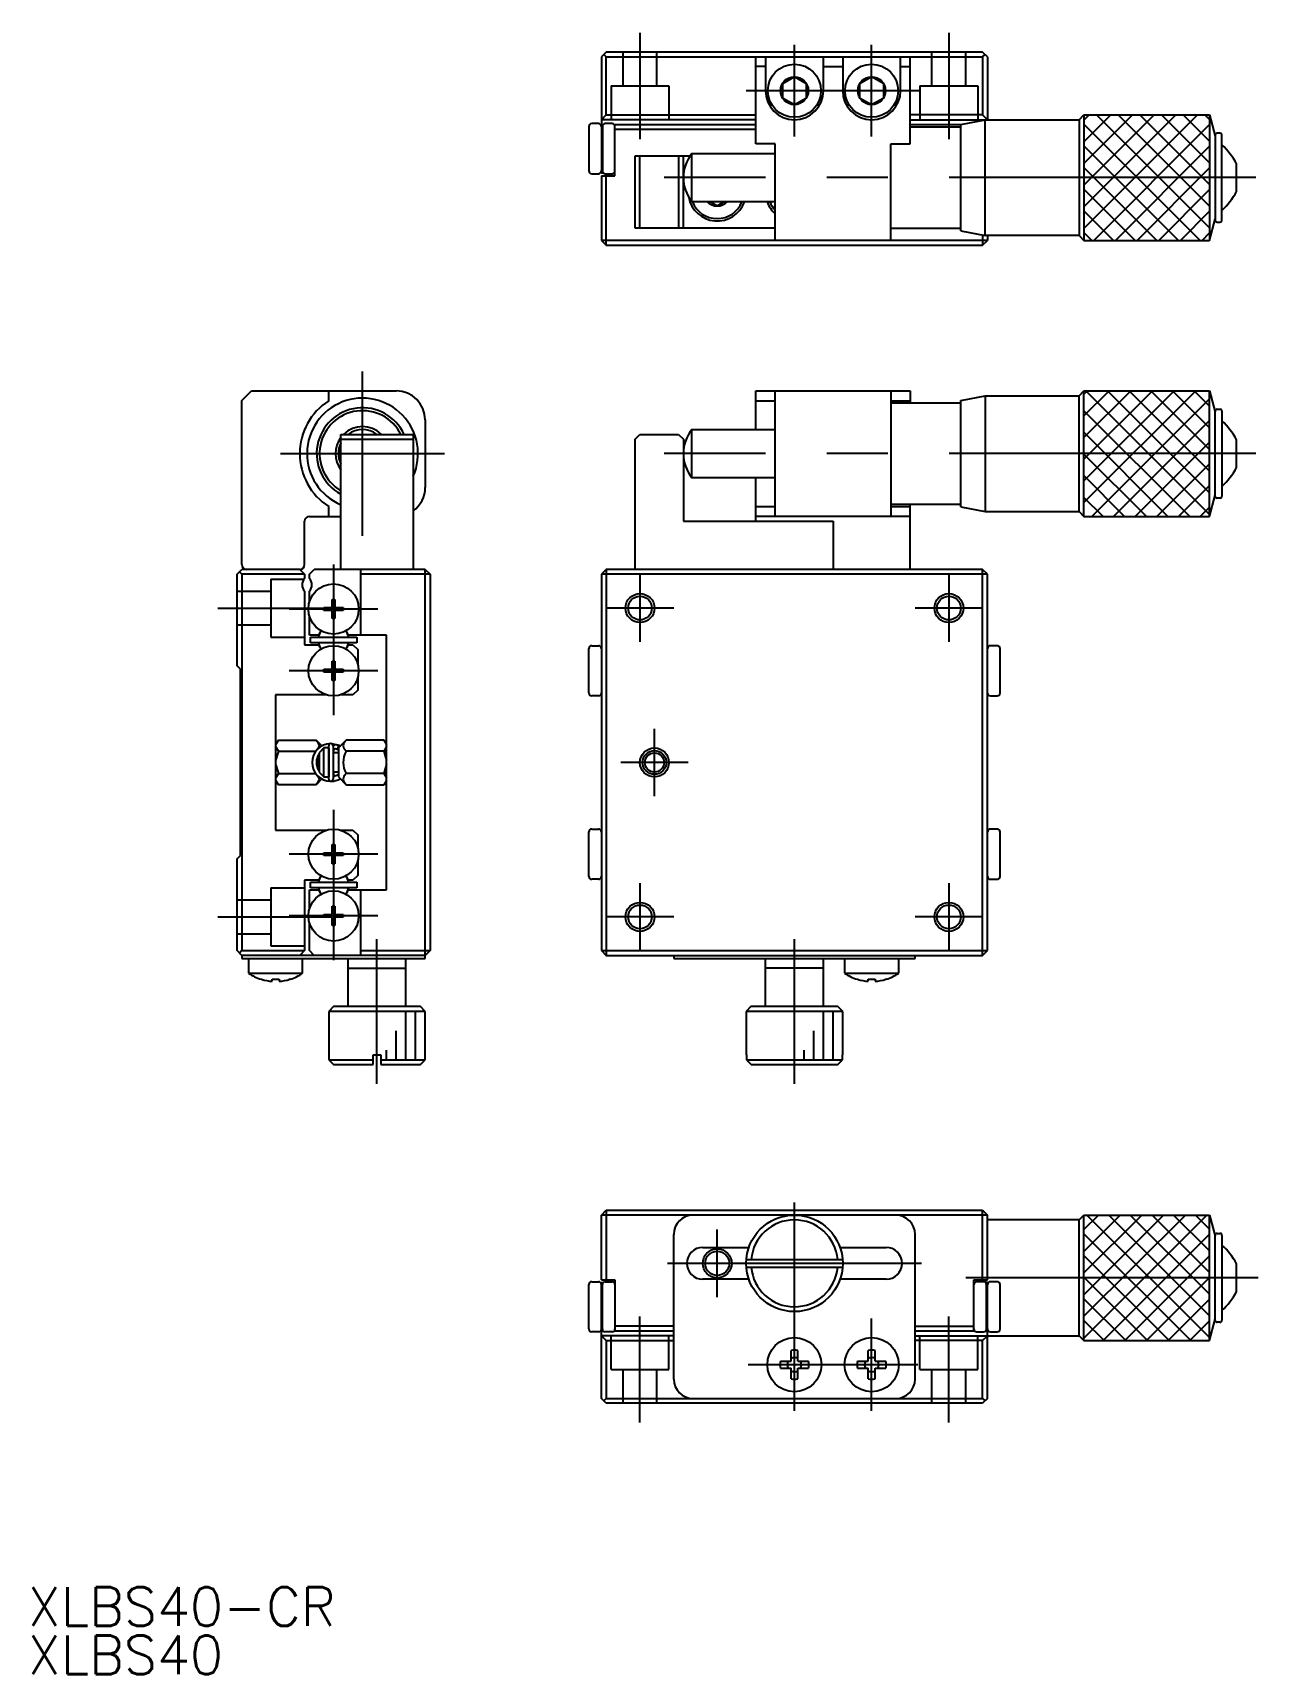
# Model space of a CAD drawing. Extents: x 1 to 245, y 0 to 170.
# Drawn here: x 0.5 to 127.5, y 0 to 170.1 of the extents above; entities that cross this region are included whole.
import ezdxf

# ---------------------------------------------------------------- set-up
doc = ezdxf.new("R2010")
doc.units = 0
doc.linetypes.add('CENTER', pattern=[50.8, 31.75, -6.35, 6.35, -6.35])
doc.linetypes.add('DASHED', pattern=[19.05, 12.7, -6.35])
doc.layers.get('0').update_dxf_attribs({"linetype": 'CONTINUOUS'})
doc.layers.add('CENTER', color=1, linetype='CENTER')
doc.styles.get("Standard").update_dxf_attribs({"font": 'txt.shx', "height": 3, "bigfont": 'bigfont.shx'})

# ---------------------------------------------------------------- blocks, each defined once
blk = doc.blocks.new('*U4')
at = {"color": 7, "linetype": 'CONTINUOUS'}
blk.add_text('XLBS40-CR', height=4, dxfattribs=at).set_placement((0, 5))
blk = doc.blocks.new('*U5')
at = {"color": 7, "linetype": 'CONTINUOUS'}
blk.add_text('XLBS40', height=4, dxfattribs=at).set_placement((0, 0))

msp = doc.modelspace()

# ---------------------------------------------------------------- linework, layer by layer
at = {"color": 7, "linetype": 'CONTINUOUS'}
for p, q in [((59.92, 168.07), (59.42, 167.57)), ((59.42, 167.57), (59.42, 161.07)), ((59.92, 167.57), (59.67, 167.82)), ((98.92, 168.07), (59.92, 168.07)), ((59.92, 161.57), (59.92, 167.57)), ((59.92, 167.57), (98.92, 167.57)), ((75.42, 158.57), (75.42, 167.57)), ((76.42, 167.57), (76.42, 164.07)), ((82.42, 164.07), (82.42, 167.57)), ((84.42, 167.57), (84.42, 164.07)), ((90.42, 164.07), (90.42, 167.57)), ((91.42, 158.57), (91.42, 167.57)), ((99.42, 167.57), (98.92, 168.07)), ((98.92, 167.57), (99.17, 167.82)), ((98.92, 167.57), (98.92, 161.57)), ((99.42, 167.57), (99.42, 161.07)), ((76.42, 166.57), (75.42, 166.57)), ((79.42, 165.52), (78.17, 164.8)), ((80.67, 164.8), (79.42, 165.52)), ((82.42, 166.57), (84.42, 166.57)), ((87.42, 165.52), (86.17, 164.8)), ((88.67, 164.8), (87.42, 165.52)), ((90.42, 166.57), (91.42, 166.57)), ((78.17, 164.8), (78.17, 163.35)), ((78.17, 163.35), (79.42, 162.63)), ((79.42, 162.63), (80.67, 163.35)), ((80.67, 163.35), (80.67, 164.8)), ((86.17, 164.8), (86.17, 163.35)), ((86.17, 163.35), (87.42, 162.63)), ((87.42, 162.63), (88.67, 163.35)), ((88.67, 163.35), (88.67, 164.8)), ((59.42, 161.07), (59.92, 161.57)), ((59.92, 161.57), (75.42, 161.57)), ((98.92, 161.57), (91.42, 161.57)), ((98.92, 161.57), (99.42, 161.07)), ((108.92, 161.07), (109.42, 161.57)), ((109.42, 161.57), (122.42, 161.57)), ((109.42, 161.57), (109.42, 148.57)), ((122.42, 161.57), (123.01, 159.37)), ((122.42, 161.57), (122.42, 148.57)), ((58.12, 160.37), (58.12, 155.77)), ((59.12, 160.67), (58.42, 160.67)), ((75.42, 161.07), (59.42, 161.07)), ((59.42, 161.07), (59.42, 155.57)), ((59.52, 160.37), (59.52, 155.77)), ((60.52, 160.67), (59.82, 160.67)), ((60.82, 155.27), (60.82, 160.57)), ((60.82, 160.57), (75.42, 160.57)), ((75.42, 160.07), (60.82, 160.07)), ((91.42, 161.07), (108.92, 161.07)), ((91.42, 160.57), (96.67, 160.57)), ((91.42, 160.32), (96.67, 160.32)), ((96.67, 160.57), (99.17, 161.07)), ((96.67, 149.57), (96.67, 160.57)), ((99.17, 149.07), (99.17, 161.07)), ((108.92, 161.07), (108.92, 149.07)), ((59.42, 159.62), (59.52, 159.62)), ((59.42, 159.49), (59.52, 159.49)), ((77.42, 158.57), (75.42, 158.57)), ((77.42, 148.57), (77.42, 158.57)), ((89.42, 148.57), (89.42, 158.57)), ((89.42, 158.57), (91.42, 158.57)), ((123.01, 159.47), (123.01, 150.67)), ((123.51, 159.67), (123.21, 159.67)), ((123.71, 150.67), (123.71, 159.47)), ((59.42, 158.07), (59.52, 158.07)), ((59.42, 156.69), (59.52, 156.69)), ((59.42, 156.52), (59.52, 156.52)), ((62.92, 149.82), (62.92, 157.32)), ((62.92, 157.32), (68.61, 157.32)), ((63.42, 149.82), (63.42, 157.32)), ((67.42, 157.32), (67.42, 149.82)), ((67.92, 149.82), (67.92, 157.32)), ((68.8, 157.57), (77.42, 157.57)), ((68.8, 152.57), (68.8, 157.57)), ((125.22, 153.63), (125.22, 156.52)), ((58.42, 155.47), (59.12, 155.47)), ((59.42, 156.07), (59.52, 156.07)), ((59.42, 155.57), (59.6, 155.57)), ((59.42, 155.27), (59.42, 148.57)), ((59.42, 155.27), (60.82, 155.27)), ((59.82, 155.47), (60.52, 155.47)), ((59.92, 148.07), (59.92, 155.27)), ((60.74, 155.57), (60.82, 155.57)), ((77.42, 152.57), (68.8, 152.57)), ((71.42, 152.13), (70.65, 152.57)), ((72.19, 152.57), (71.42, 152.13)), ((77.42, 149.82), (62.92, 149.82)), ((89.42, 149.82), (96.67, 149.82)), ((122.42, 148.57), (123.01, 150.77)), ((123.21, 150.47), (123.51, 150.47)), ((59.42, 148.57), (59.92, 148.07)), ((99.42, 148.57), (59.42, 148.57)), ((59.92, 148.07), (98.92, 148.07)), ((96.67, 149.57), (99.17, 149.07)), ((98.92, 149.12), (98.92, 148.07)), ((98.92, 148.07), (99.42, 148.57)), ((108.92, 149.07), (99.17, 149.07)), ((99.42, 149.07), (99.42, 148.57)), ((108.92, 149.07), (109.42, 148.57)), ((109.42, 148.57), (122.42, 148.57)), ((22.17, 131.97), (23.17, 132.97)), ((23.17, 132.97), (38.17, 132.97)), ((31.17, 131.95), (31.17, 132.97)), ((75.42, 128.97), (75.42, 132.97)), ((75.42, 132.97), (91.42, 132.97)), ((77.42, 119.97), (77.42, 132.97)), ((89.42, 132.97), (89.42, 119.97)), ((91.42, 132.97), (91.42, 131.72)), ((108.92, 132.47), (109.42, 132.97)), ((109.42, 132.97), (122.42, 132.97)), ((109.42, 119.97), (109.42, 132.97)), ((122.42, 132.97), (123.01, 130.77)), ((122.42, 119.97), (122.42, 132.97)), ((22.17, 114.97), (22.17, 131.97)), ((75.42, 131.95), (77.42, 131.95)), ((89.42, 131.95), (91.42, 131.95)), ((89.42, 131.72), (96.67, 131.72)), ((96.67, 131.97), (99.17, 132.47)), ((96.67, 120.97), (96.67, 131.97)), ((99.17, 132.47), (108.92, 132.47)), ((99.17, 132.47), (99.17, 120.47)), ((108.92, 120.47), (108.92, 132.47)), ((123.21, 131.07), (123.51, 131.07)), ((41.17, 129.97), (41.17, 122.97)), ((123.01, 122.07), (123.01, 130.87)), ((123.71, 130.87), (123.71, 122.07)), ((32.42, 114.47), (32.42, 128.47)), ((32.42, 128.47), (39.92, 128.47)), ((32.42, 127.97), (39.92, 127.97)), ((39.92, 128.47), (39.92, 114.47)), ((62.92, 127.97), (63.42, 128.47)), ((62.92, 114.47), (62.92, 127.97)), ((63.42, 128.47), (67.42, 128.47)), ((67.42, 128.47), (67.92, 127.97)), ((67.92, 127.97), (67.92, 119.47)), ((68.8, 123.97), (68.8, 128.97)), ((68.8, 128.97), (77.42, 128.97)), ((125.22, 125.03), (125.22, 127.92)), ((77.42, 123.97), (68.8, 123.97)), ((75.42, 119.47), (75.42, 123.97)), ((31.17, 119.97), (31.17, 121)), ((75.42, 121), (77.42, 121)), ((89.42, 121.22), (96.67, 121.22)), ((89.42, 121), (91.42, 121)), ((91.42, 114.47), (91.42, 121.22)), ((96.67, 120.97), (99.17, 120.47)), ((122.42, 119.97), (123.01, 122.17)), ((123.51, 121.87), (123.21, 121.87)), ((28.67, 114.97), (28.67, 119.47)), ((29.17, 119.97), (32.42, 119.97)), ((67.92, 119.47), (83.42, 119.47)), ((91.42, 119.97), (75.42, 119.97)), ((83.42, 119.47), (83.42, 114.47)), ((99.17, 120.47), (108.92, 120.47)), ((108.92, 120.47), (109.42, 119.97)), ((109.42, 119.97), (122.42, 119.97)), ((21.67, 113.97), (22.17, 114.47)), ((21.67, 104.47), (21.67, 113.97)), ((22.17, 113.97), (21.92, 114.22)), ((28.17, 114.47), (22.17, 114.47)), ((28.67, 113.97), (22.17, 113.97)), ((22.17, 113.97), (22.17, 74.97)), ((28.17, 114.47), (28.67, 113.97)), ((28.67, 113.97), (28.67, 113.53)), ((29.17, 113.97), (29.67, 114.47)), ((29.17, 113.53), (29.17, 113.97)), ((41.17, 114.47), (29.67, 114.47)), ((34.47, 114.47), (34.47, 107.67)), ((41.67, 113.97), (34.47, 113.97)), ((41.17, 114.47), (41.67, 113.97)), ((41.17, 74.17), (41.17, 114.47)), ((41.67, 113.97), (41.67, 74.97)), ((59.92, 114.47), (59.42, 113.97)), ((99.42, 113.97), (59.42, 113.97)), ((59.42, 113.97), (59.42, 74.97)), ((59.92, 114.47), (59.92, 74.47)), ((98.92, 114.47), (59.92, 114.47)), ((98.92, 74.47), (98.92, 114.47)), ((99.42, 113.97), (98.92, 114.47)), ((99.42, 74.97), (99.42, 113.97)), ((28.67, 112.21), (28.67, 106.67)), ((29.17, 111.09), (29.17, 112.21)), ((31.52, 111.37), (31.81, 111.37)), ((31.52, 110.58), (31.52, 111.37)), ((31.52, 110.84), (31.81, 110.84)), ((31.81, 111.37), (31.81, 110.58)), ((29.17, 107.67), (29.17, 109.66)), ((30.67, 110.23), (30.67, 110.52)), ((30.67, 110.52), (31.46, 110.52)), ((31.46, 110.23), (30.67, 110.23)), ((31.2, 110.23), (31.2, 110.52)), ((31.52, 109.37), (31.52, 110.17)), ((31.81, 109.9), (31.52, 109.9)), ((31.81, 109.37), (31.52, 109.37)), ((31.81, 110.17), (31.81, 109.37)), ((31.87, 110.52), (32.67, 110.52)), ((32.67, 110.23), (31.87, 110.23)), ((32.14, 110.52), (32.14, 110.23)), ((32.67, 110.52), (32.67, 110.23)), ((30.12, 107.67), (29.17, 107.67)), ((29.27, 107.47), (34.07, 107.47)), ((29.27, 106.87), (29.27, 107.47)), ((30.27, 107.93), (30.12, 107.67)), ((33.22, 107.67), (33.07, 107.93)), ((37.17, 107.67), (33.22, 107.67)), ((34.07, 107.47), (34.07, 106.87)), ((37.17, 81.27), (37.17, 107.67)), ((28.67, 106.67), (30.12, 106.67)), ((34.07, 106.87), (29.27, 106.87)), ((30.12, 106.67), (30.24, 106.45)), ((33.04, 106.38), (33.22, 106.67)), ((33.22, 106.67), (33.67, 106.67)), ((33.67, 106.67), (34.17, 106.17)), ((34.17, 106.17), (34.17, 104.69)), ((58.12, 101.67), (58.12, 106.27)), ((58.42, 106.57), (59.12, 106.57)), ((100.42, 106.57), (99.72, 106.57)), ((100.72, 101.67), (100.72, 106.27)), ((22.02, 104.12), (21.67, 104.47)), ((22.02, 84.82), (22.02, 104.12)), ((30.67, 103.83), (30.67, 104.12)), ((30.67, 104.12), (31.46, 104.12)), ((31.46, 103.83), (30.67, 103.83)), ((31.2, 103.83), (31.2, 104.12)), ((31.52, 104.97), (31.81, 104.97)), ((31.52, 104.18), (31.52, 104.97)), ((31.52, 104.44), (31.81, 104.44)), ((31.52, 102.97), (31.52, 103.77)), ((31.81, 104.97), (31.81, 104.18)), ((31.81, 103.77), (31.81, 102.97)), ((31.87, 104.12), (32.67, 104.12)), ((32.67, 103.83), (31.87, 103.83)), ((32.14, 104.12), (32.14, 103.83)), ((32.67, 104.12), (32.67, 103.83)), ((31.81, 103.5), (31.52, 103.5)), ((31.81, 102.97), (31.52, 102.97)), ((34.17, 103.26), (34.17, 101.97)), ((30.95, 101.47), (25.67, 101.47)), ((25.67, 101.47), (25.67, 87.47)), ((33.67, 101.47), (32.38, 101.47)), ((34.17, 101.97), (33.67, 101.47)), ((59.12, 101.37), (58.42, 101.37)), ((99.72, 101.37), (100.42, 101.37)), ((25.67, 96.48), (25.97, 96.78)), ((25.97, 96.78), (25.67, 96.3)), ((25.67, 96.11), (25.97, 95.63)), ((25.97, 95.63), (25.67, 94.67)), ((25.97, 96.78), (29.86, 96.78)), ((25.97, 95.63), (29.82, 95.63)), ((29.86, 96.78), (30.46, 96.18)), ((30.67, 95.97), (30.17, 95.47)), ((30.17, 95.47), (30.17, 93.47)), ((31.17, 95.97), (30.67, 95.97)), ((30.67, 92.97), (30.67, 95.97)), ((31.17, 92.75), (31.17, 96.2)), ((31.17, 95.97), (31.17, 92.97)), ((31.43, 96.42), (31.94, 96.32)), ((31.61, 96.26), (31.62, 96.27)), ((31.62, 96.27), (31.65, 96.28)), ((31.62, 96.2), (31.62, 92.75)), ((32.17, 95.47), (31.62, 95.47)), ((31.65, 96.28), (31.68, 96.29)), ((31.67, 95.47), (31.67, 95.76)), ((31.68, 96.29), (31.72, 96.3)), ((31.72, 96.3), (31.75, 96.31)), ((31.75, 96.31), (31.79, 96.31)), ((31.79, 96.31), (31.82, 96.32)), ((31.82, 96.32), (31.86, 96.32)), ((31.86, 96.32), (31.9, 96.32)), ((31.9, 96.32), (31.93, 96.32)), ((31.93, 96.32), (31.97, 96.32)), ((31.97, 96.32), (32, 96.31)), ((32, 95.85), (31.99, 95.85)), ((32.17, 95.76), (31.99, 95.85)), ((32, 96.31), (32.04, 96.3)), ((32.01, 95.86), (32, 95.85)), ((32, 95.85), (32, 95.85)), ((32.02, 95.87), (32.01, 95.86)), ((32.01, 95.86), (32.01, 95.86)), ((32.03, 95.89), (32.02, 95.88)), ((32.02, 95.88), (32.02, 95.87)), ((32.04, 95.9), (32.03, 95.89)), ((32.04, 96.3), (32.07, 96.3)), ((32.05, 95.91), (32.04, 95.91)), ((32.04, 95.91), (32.04, 95.9)), ((32.07, 95.96), (32.05, 95.93)), ((32.05, 95.93), (32.05, 95.91)), ((32.07, 96.3), (32.14, 96.27)), ((32.09, 95.99), (32.07, 95.96)), ((32.1, 96.02), (32.09, 95.99)), ((32.12, 96.06), (32.1, 96.02)), ((32.13, 96.09), (32.12, 96.06)), ((32.14, 96.13), (32.13, 96.09)), ((32.14, 96.27), (32.17, 96.26)), ((32.16, 96.16), (32.14, 96.13)), ((32.17, 96.2), (32.16, 96.19)), ((32.16, 96.19), (32.16, 96.17)), ((32.16, 96.17), (32.16, 96.16)), ((32.98, 96.78), (32.17, 95.97)), ((32.17, 96.26), (32.17, 96.26)), ((32.17, 96.26), (32.17, 96.26)), ((32.17, 96.26), (32.18, 96.25)), ((32.36, 96.17), (32.17, 96.26)), ((32.18, 96.23), (32.17, 96.22)), ((32.17, 96.22), (32.17, 96.21)), ((32.17, 96.21), (32.17, 96.2)), ((32.17, 95.97), (32.17, 92.97)), ((32.18, 96.25), (32.18, 96.25)), ((32.18, 96.25), (32.18, 96.24)), ((32.18, 96.24), (32.18, 96.23)), ((36.87, 96.78), (32.98, 96.78)), ((36.87, 95.63), (32.98, 95.63)), ((37.17, 96.48), (36.87, 96.78)), ((36.87, 96.78), (37.17, 96.3)), ((37.17, 96.11), (36.87, 95.63)), ((36.87, 95.63), (37.17, 94.67)), ((25.67, 94.28), (25.97, 93.32)), ((37.17, 94.28), (36.87, 93.32)), ((25.97, 93.32), (25.67, 92.84)), ((25.67, 92.64), (25.97, 92.16)), ((25.97, 92.16), (25.67, 92.46)), ((25.97, 93.32), (29.82, 93.32)), ((29.86, 92.16), (25.97, 92.16)), ((30.46, 92.76), (29.86, 92.16)), ((30.17, 93.47), (30.67, 92.97)), ((30.67, 92.97), (31.17, 92.97)), ((32.17, 93.47), (31.62, 93.47)), ((32.17, 93.19), (31.62, 92.99)), ((31.67, 93.47), (31.67, 93.19)), ((32.17, 92.97), (32.98, 92.16)), ((36.87, 93.32), (32.98, 93.32)), ((32.98, 92.16), (36.87, 92.16)), ((36.87, 93.32), (37.17, 92.84)), ((37.17, 92.64), (36.87, 92.16)), ((36.87, 92.16), (37.17, 92.46)), ((25.67, 87.47), (30.95, 87.47)), ((32.38, 87.47), (33.67, 87.47)), ((33.67, 87.47), (34.17, 86.97)), ((34.17, 86.97), (34.17, 85.69)), ((58.12, 82.67), (58.12, 87.27)), ((58.42, 87.57), (59.12, 87.57)), ((100.42, 87.57), (99.72, 87.57)), ((100.72, 82.67), (100.72, 87.27)), ((30.67, 84.83), (30.67, 85.12)), ((30.67, 85.12), (31.46, 85.12)), ((31.2, 84.83), (31.2, 85.12)), ((31.52, 85.97), (31.81, 85.97)), ((31.52, 85.18), (31.52, 85.97)), ((31.52, 85.44), (31.81, 85.44)), ((31.81, 85.97), (31.81, 85.18)), ((31.87, 85.12), (32.67, 85.12)), ((32.14, 85.12), (32.14, 84.83)), ((32.67, 85.12), (32.67, 84.83)), ((21.67, 84.47), (22.02, 84.82)), ((21.67, 74.97), (21.67, 84.47)), ((31.46, 84.83), (30.67, 84.83)), ((31.52, 83.97), (31.52, 84.77)), ((31.81, 84.5), (31.52, 84.5)), ((31.81, 83.97), (31.52, 83.97)), ((31.81, 84.77), (31.81, 83.97)), ((32.67, 84.83), (31.87, 84.83)), ((34.17, 84.26), (34.17, 82.77)), ((30.12, 82.27), (28.67, 82.27)), ((28.67, 82.27), (28.67, 74.97)), ((29.27, 82.07), (34.07, 82.07)), ((29.27, 81.47), (29.27, 82.07)), ((30.24, 82.5), (30.12, 82.27)), ((33.22, 82.27), (33.04, 82.57)), ((33.67, 82.27), (33.22, 82.27)), ((34.17, 82.77), (33.67, 82.27)), ((34.07, 82.07), (34.07, 81.47)), ((59.12, 82.37), (58.42, 82.37)), ((99.72, 82.37), (100.42, 82.37)), ((29.17, 79.29), (29.17, 81.27)), ((29.17, 81.27), (30.12, 81.27)), ((34.07, 81.47), (29.27, 81.47)), ((30.12, 81.27), (30.27, 81.01)), ((33.07, 81.01), (33.22, 81.27)), ((33.22, 81.27), (37.17, 81.27)), ((34.47, 81.27), (34.47, 74.47)), ((30.67, 78.43), (30.67, 78.72)), ((30.67, 78.72), (31.46, 78.72)), ((31.46, 78.43), (30.67, 78.43)), ((31.2, 78.43), (31.2, 78.72)), ((31.52, 79.57), (31.81, 79.57)), ((31.52, 78.78), (31.52, 79.57)), ((31.52, 79.04), (31.81, 79.04)), ((31.52, 77.57), (31.52, 78.37)), ((31.81, 79.57), (31.81, 78.78)), ((31.81, 78.37), (31.81, 77.57)), ((31.87, 78.72), (32.67, 78.72)), ((32.67, 78.43), (31.87, 78.43)), ((32.14, 78.72), (32.14, 78.43)), ((32.67, 78.72), (32.67, 78.43)), ((29.17, 74.97), (29.17, 77.86)), ((31.81, 78.1), (31.52, 78.1)), ((31.81, 77.57), (31.52, 77.57)), ((22.17, 74.47), (21.67, 74.97)), ((22.17, 74.97), (21.92, 74.72)), ((22.17, 74.97), (28.67, 74.97)), ((28.67, 74.97), (28.17, 74.47)), ((29.67, 74.47), (29.17, 74.97)), ((34.47, 74.97), (41.67, 74.97)), ((41.67, 74.97), (41.17, 74.47)), ((59.42, 74.97), (99.42, 74.97)), ((59.42, 74.97), (59.92, 74.47)), ((98.92, 74.47), (99.42, 74.97)), ((22.17, 74.47), (22.17, 74.17)), ((41.17, 74.47), (22.17, 74.47)), ((22.17, 74.17), (41.17, 74.17)), ((22.87, 74.17), (22.87, 72.63)), ((28.47, 72.63), (28.47, 74.17)), ((33.17, 69.17), (33.17, 74.17)), ((33.17, 73.17), (39.17, 73.17)), ((39.17, 69.17), (39.17, 74.17)), ((59.92, 74.47), (98.92, 74.47)), ((66.92, 74.47), (66.92, 74.17)), ((66.92, 74.17), (91.92, 74.17)), ((76.42, 69.17), (76.42, 74.17)), ((82.42, 73.17), (76.42, 73.17)), ((82.42, 69.17), (82.42, 74.17)), ((84.62, 74.17), (84.62, 72.63)), ((90.22, 72.63), (90.22, 74.17)), ((91.92, 74.17), (91.92, 74.47)), ((22.87, 72.63), (28.47, 72.63)), ((24.17, 72), (24.21, 72)), ((25.32, 71.8), (25.32, 72)), ((25.32, 72), (26.02, 72)), ((26.02, 72), (26.02, 71.8)), ((27.17, 72), (27.12, 72)), ((84.62, 72.63), (90.22, 72.63)), ((85.92, 72), (85.96, 72)), ((87.07, 71.8), (87.07, 72)), ((87.07, 72), (87.77, 72)), ((87.77, 72), (87.77, 71.8)), ((88.92, 72), (88.88, 72)), ((31.67, 69.17), (31.17, 68.67)), ((41.17, 68.67), (31.17, 68.67)), ((31.17, 68.67), (31.17, 63.67)), ((40.67, 69.17), (31.67, 69.17)), ((41.17, 68.67), (40.67, 69.17)), ((41.17, 63.67), (41.17, 68.67)), ((74.92, 69.17), (74.42, 68.67)), ((84.42, 68.67), (74.42, 68.67)), ((74.42, 68.67), (74.42, 64.17)), ((83.92, 69.17), (74.92, 69.17)), ((84.42, 68.67), (83.92, 69.17)), ((84.42, 64.17), (84.42, 68.67)), ((31.17, 63.67), (35.77, 63.67)), ((31.17, 63.67), (31.67, 63.17)), ((31.67, 63.17), (35.77, 63.17)), ((35.77, 63.17), (35.77, 64.17)), ((35.77, 64.17), (36.57, 64.17)), ((36.57, 64.17), (36.57, 63.17)), ((36.57, 63.67), (41.17, 63.67)), ((36.57, 63.17), (40.67, 63.17)), ((40.67, 63.17), (41.17, 63.67)), ((74.42, 64.17), (74.44, 64.17)), ((74.44, 64.17), (74.44, 63.67)), ((74.44, 63.67), (84.41, 63.67)), ((74.44, 63.67), (74.94, 63.17)), ((74.94, 63.17), (83.9, 63.17)), ((83.9, 63.17), (84.41, 63.67)), ((84.41, 63.67), (84.41, 64.17)), ((84.41, 64.17), (84.42, 64.17)), ((59.42, 47.57), (59.92, 48.07)), ((59.92, 48.07), (98.92, 48.07)), ((59.92, 48.07), (59.92, 40.87)), ((98.92, 48.07), (99.42, 47.57)), ((98.92, 40.87), (98.92, 48.07)), ((59.42, 40.87), (59.42, 47.57)), ((99.42, 47.57), (59.42, 47.57)), ((99.42, 40.87), (99.42, 47.57)), ((108.92, 47.07), (99.42, 47.07)), ((108.92, 47.07), (109.42, 47.57)), ((108.92, 35.07), (108.92, 47.07)), ((109.42, 47.57), (122.42, 47.57)), ((109.42, 34.57), (109.42, 47.57)), ((122.42, 47.57), (123.01, 45.37)), ((122.42, 34.57), (122.42, 47.57)), ((66.92, 30.57), (66.92, 45.57)), ((69.92, 44.22), (74.7, 44.22)), ((84.14, 44.22), (88.92, 44.22)), ((91.92, 30.57), (91.92, 45.57)), ((123.01, 36.67), (123.01, 45.47)), ((123.21, 45.67), (123.51, 45.67)), ((123.71, 45.47), (123.71, 36.67)), ((74.44, 42.97), (84.41, 42.97)), ((59.42, 40.87), (60.82, 40.87)), ((60.82, 40.87), (60.82, 35.57)), ((74.7, 40.92), (69.92, 40.92)), ((74.44, 42.17), (84.41, 42.17)), ((88.92, 40.92), (84.14, 40.92)), ((98.02, 35.57), (98.02, 40.87)), ((98.02, 40.87), (99.42, 40.87)), ((99.17, 40.87), (99.17, 40.63)), ((125.22, 39.63), (125.22, 42.52)), ((58.12, 35.77), (58.12, 40.37)), ((58.42, 40.67), (59.12, 40.67)), ((59.42, 35.07), (59.42, 40.57)), ((59.42, 40.57), (59.6, 40.57)), ((59.42, 40.07), (59.52, 40.07)), ((59.42, 39.62), (59.52, 39.62)), ((59.42, 39.45), (59.52, 39.45)), ((59.52, 35.77), (59.52, 40.37)), ((59.82, 40.67), (60.52, 40.67)), ((60.74, 40.57), (60.82, 40.57)), ((98.1, 40.57), (98.02, 40.57)), ((99.02, 40.67), (98.32, 40.67)), ((99.42, 40.57), (99.24, 40.57)), ((99.32, 35.77), (99.32, 40.37)), ((99.42, 40.07), (99.32, 40.07)), ((99.42, 39.62), (99.32, 39.62)), ((99.42, 39.45), (99.32, 39.45)), ((99.42, 28.57), (99.42, 40.57)), ((100.42, 40.67), (99.72, 40.67)), ((100.72, 35.77), (100.72, 40.37)), ((59.42, 38.07), (59.52, 38.07)), ((99.42, 38.07), (99.32, 38.07)), ((59.42, 36.65), (59.52, 36.65)), ((59.42, 36.52), (59.52, 36.52)), ((66.92, 36.07), (60.82, 36.07)), ((91.92, 36.07), (98.02, 36.07)), ((99.42, 36.65), (99.32, 36.65)), ((99.42, 36.52), (99.32, 36.52)), ((122.42, 34.57), (123.01, 36.77)), ((123.51, 36.47), (123.21, 36.47)), ((59.12, 35.47), (58.42, 35.47)), ((59.42, 28.57), (59.42, 35.07)), ((66.92, 35.07), (59.42, 35.07)), ((59.42, 35.07), (59.92, 34.57)), ((60.52, 35.47), (59.82, 35.47)), ((59.92, 34.57), (66.92, 34.57)), ((59.92, 34.57), (59.92, 28.57)), ((60.82, 35.57), (66.92, 35.57)), ((91.92, 35.57), (98.02, 35.57)), ((91.92, 35.07), (108.92, 35.07)), ((98.92, 34.57), (91.92, 34.57)), ((98.32, 35.47), (99.02, 35.47)), ((98.92, 34.57), (99.42, 35.07)), ((98.92, 28.57), (98.92, 34.57)), ((99.72, 35.47), (100.42, 35.47)), ((108.92, 35.07), (109.42, 34.57)), ((109.42, 34.57), (122.42, 34.57)), ((77.96, 32.42), (79.07, 32.42)), ((79.07, 32.42), (79.07, 33.53)), ((79.77, 32.42), (79.77, 33.53)), ((79.77, 32.42), (80.88, 32.42)), ((85.96, 32.42), (87.07, 32.42)), ((87.07, 32.42), (87.07, 33.53)), ((87.77, 32.42), (87.77, 33.53)), ((87.77, 32.42), (88.88, 32.42)), ((77.96, 31.72), (79.07, 31.72)), ((79.07, 30.61), (79.07, 31.72)), ((79.77, 31.72), (80.88, 31.72)), ((79.77, 30.61), (79.77, 31.72)), ((85.96, 31.72), (87.07, 31.72)), ((87.07, 30.61), (87.07, 31.72)), ((87.77, 31.72), (88.88, 31.72)), ((87.77, 30.61), (87.77, 31.72)), ((59.92, 28.07), (59.42, 28.57)), ((59.92, 28.57), (59.67, 28.32)), ((59.92, 28.57), (98.92, 28.57)), ((98.92, 28.07), (59.92, 28.07)), ((99.42, 28.57), (98.92, 28.07)), ((98.92, 28.57), (99.17, 28.32))]:
    msp.add_line(p, q, dxfattribs=at)
at = {"color": 3, "linetype": 'DASHED'}
for p, q in [((61.67, 164.57), (61.67, 168.07)), ((65.17, 164.57), (65.17, 168.07)), ((93.67, 164.57), (93.67, 168.07)), ((97.17, 164.57), (97.17, 168.07)), ((60.42, 164.57), (60.42, 161.07)), ((60.42, 164.57), (66.42, 164.57)), ((66.42, 164.57), (66.42, 161.07)), ((92.42, 164.57), (92.42, 161.07)), ((92.42, 164.57), (98.42, 164.57)), ((98.42, 164.57), (98.42, 161.07)), ((25.17, 113.47), (28.62, 113.47)), ((25.17, 113.47), (25.17, 107.47)), ((21.67, 112.22), (25.17, 112.22)), ((21.67, 108.72), (25.17, 108.72)), ((25.17, 107.47), (28.67, 107.47)), ((21.67, 80.22), (25.17, 80.22)), ((25.17, 81.47), (28.67, 81.47)), ((25.17, 81.47), (25.17, 75.47)), ((21.67, 76.72), (25.17, 76.72)), ((25.17, 75.47), (28.67, 75.47)), ((60.42, 31.57), (60.42, 35.07)), ((66.42, 31.57), (66.42, 35.07)), ((92.42, 31.57), (92.42, 35.07)), ((98.42, 31.57), (98.42, 35.07)), ((60.42, 31.57), (66.42, 31.57)), ((61.67, 28.07), (61.67, 31.57)), ((65.17, 28.07), (65.17, 31.57)), ((92.42, 31.57), (98.42, 31.57)), ((93.67, 28.07), (93.67, 31.57)), ((97.17, 28.07), (97.17, 31.57))]:
    msp.add_line(p, q, dxfattribs=at)
at = {"color": 3, "linetype": 'CONTINUOUS'}
for p, q in [((109.42, 161.04), (109.96, 161.57)), ((109.42, 158.79), (112.2, 161.57)), ((109.42, 156.54), (114.45, 161.57)), ((109.42, 154.3), (116.69, 161.57)), ((109.42, 152.05), (118.94, 161.57)), ((109.42, 149.81), (121.18, 161.57)), ((122.42, 149.86), (110.71, 161.57)), ((122.42, 152.11), (112.95, 161.57)), ((122.42, 154.35), (115.2, 161.57)), ((122.42, 156.6), (117.45, 161.57)), ((122.42, 158.84), (119.69, 161.57)), ((122.42, 161.09), (121.94, 161.57)), ((121.46, 148.57), (109.42, 160.62)), ((110.43, 148.57), (122.42, 160.57)), ((119.22, 148.57), (109.42, 158.37)), ((112.67, 148.57), (122.42, 158.32)), ((116.97, 148.57), (109.42, 156.13)), ((114.92, 148.57), (122.42, 156.08)), ((114.73, 148.57), (109.42, 153.88)), ((117.16, 148.57), (122.42, 153.83)), ((112.48, 148.57), (109.42, 151.64)), ((119.41, 148.57), (122.42, 151.58)), ((110.24, 148.57), (109.42, 149.39)), ((121.65, 148.57), (122.42, 149.34)), ((109.42, 132.62), (109.77, 132.97)), ((109.42, 130.38), (112.02, 132.97)), ((109.42, 128.13), (114.26, 132.97)), ((109.42, 125.89), (116.51, 132.97)), ((109.42, 123.64), (118.75, 132.97)), ((109.42, 121.4), (121, 132.97)), ((122.42, 120.17), (109.61, 132.97)), ((122.42, 122.41), (111.86, 132.97)), ((122.42, 124.66), (114.1, 132.97)), ((122.42, 126.9), (116.35, 132.97)), ((122.42, 129.15), (118.59, 132.97)), ((122.42, 131.39), (120.84, 132.97)), ((110.24, 119.97), (122.42, 132.15)), ((120.37, 119.97), (109.42, 130.92)), ((112.49, 119.97), (122.42, 129.91)), ((118.12, 119.97), (109.42, 128.68)), ((114.73, 119.97), (122.42, 127.66)), ((115.88, 119.97), (109.42, 126.43)), ((113.63, 119.97), (109.42, 124.19)), ((116.98, 119.97), (122.42, 125.42)), ((119.22, 119.97), (122.42, 123.17)), ((111.39, 119.97), (109.42, 121.94)), ((121.47, 119.97), (122.42, 120.93)), ((39.17, 63.67), (39.17, 68.67)), ((40.17, 63.67), (40.17, 68.67)), ((82.42, 63.67), (82.42, 68.67)), ((83.42, 63.67), (83.42, 68.67)), ((38.17, 63.67), (38.17, 66.67)), ((81.42, 63.67), (81.42, 66.67)), ((37.17, 63.67), (37.17, 64.67)), ((80.42, 63.67), (80.42, 64.67)), ((109.42, 46.06), (110.94, 47.57)), ((109.42, 43.81), (113.18, 47.57)), ((109.42, 41.57), (115.43, 47.57)), ((109.42, 39.32), (117.67, 47.57)), ((109.42, 37.08), (119.92, 47.57)), ((109.42, 34.83), (122.16, 47.57)), ((122.42, 34.88), (109.73, 47.57)), ((122.42, 37.13), (111.98, 47.57)), ((122.42, 39.37), (114.22, 47.57)), ((122.42, 41.62), (116.47, 47.57)), ((122.42, 43.86), (118.71, 47.57)), ((122.42, 46.11), (120.96, 47.57)), ((120.49, 34.57), (109.42, 45.64)), ((111.41, 34.57), (122.42, 45.59)), ((118.24, 34.57), (109.42, 43.39)), ((113.65, 34.57), (122.42, 43.34)), ((116, 34.57), (109.42, 41.15)), ((115.9, 34.57), (122.42, 41.1)), ((113.75, 34.57), (109.42, 38.9)), ((118.14, 34.57), (122.42, 38.85)), ((111.51, 34.57), (109.42, 36.66)), ((120.39, 34.57), (122.42, 36.61))]:
    msp.add_line(p, q, dxfattribs=at)
at = {"color": 7, "linetype": 'CONTINUOUS'}
for centre, radius in [((79.42, 164.07), 2.75), ((87.42, 164.07), 2.75), ((79.42, 164.07), 1.44), ((87.42, 164.07), 1.44), ((31.67, 110.37), 2.6), ((63.42, 110.47), 1.23), ((95.42, 110.47), 1.23), ((31.67, 103.97), 2.6), ((64.92, 94.47), 1.23), ((64.92, 94.47), 1), ((31.67, 84.97), 2.6), ((31.67, 78.57), 2.6), ((63.42, 78.47), 1.23), ((95.42, 78.47), 1.23), ((79.42, 42.57), 5), ((71.42, 42.57), 1.5), ((71.42, 42.57), 1.25), ((79.42, 32.07), 2.8), ((87.42, 32.07), 2.8)]:
    msp.add_circle(centre, radius, dxfattribs=at)
at = {"color": 3, "linetype": 'CONTINUOUS'}
for centre in [(63.42, 110.47), (95.42, 110.47), (64.92, 94.47), (63.42, 78.47), (95.42, 78.47)]:
    msp.add_circle(centre, 1.5, dxfattribs=at)
at = {"color": 7, "linetype": 'CONTINUOUS'}
for centre, radius, start, end in [((79.42, 164.07), 3, 180, 0), ((87.42, 164.07), 3, 180, 0), ((58.42, 160.37), 0.3, 90, 180), ((59.12, 160.37), 0.3, 0, 90), ((59.82, 160.37), 0.3, 90, 180), ((60.52, 160.37), 0.3, 0, 90), ((123.21, 159.47), 0.2, 90, 180), ((123.51, 159.47), 0.2, 0, 90), ((118.33, 152.75), 7.85, 28.6152, 46.7208), ((71.92, 155.07), 4, 141.3178, 218.6822), ((58.42, 155.77), 0.3, 180, 270), ((59.12, 155.77), 0.3, 270, 0), ((59.82, 155.77), 0.3, 180, 270), ((60.52, 155.77), 0.3, 270, 0), ((118.33, 157.39), 7.85, 313.2792, 331.3848), ((71.42, 153.57), 3, 189.8815, 340.5288), ((71.42, 153.57), 2.75, 201.3237, 338.6763), ((71.42, 153.57), 1.44, 223.8538, 316.1462), ((79.42, 153.57), 3, 199.4712, 228.1897), ((79.42, 153.57), 2.75, 201.3237, 223.3417), ((123.21, 150.67), 0.2, 180, 270), ((123.51, 150.67), 0.2, 270, 0), ((38.17, 129.97), 3, 0, 90), ((34.67, 126.47), 6.5, 122.579, 237.421), ((34.67, 126.47), 5.75, 335.9294, 246.9643), ((34.67, 126.47), 4.75, 24.9011, 241.7263), ((123.21, 130.87), 0.2, 90, 180), ((123.51, 130.87), 0.2, 360, 90), ((34.67, 126.47), 4.45, 26.7076, 239.6276), ((34.67, 126.47), 2.8, 45.5847, 134.4153), ((118.33, 124.15), 7.85, 28.6152, 46.7208), ((34.67, 126.47), 2.8, 143.4725, 216.5275), ((34.67, 126.47), 2.5, 154.1581, 205.8419), ((34.67, 126.47), 2.5, 53.1301, 126.8699), ((71.92, 126.47), 4, 141.3178, 218.6822), ((118.33, 128.79), 7.85, 313.2792, 331.3848), ((38.17, 122.97), 3, 305.6853, 360), ((123.21, 122.07), 0.2, 180, 270), ((123.51, 122.07), 0.2, 270, 0), ((29.17, 119.47), 0.5, 90, 180), ((22.67, 114.97), 0.5, 180, 270), ((28.17, 114.97), 0.5, 270, 0), ((29.42, 112.87), 1, 138.5904, 221.4096), ((28.42, 112.87), 1, 318.5904, 41.4096), ((31.46, 110.58), 0.06, 270, 0), ((31.87, 110.58), 0.06, 180, 270), ((31.46, 110.17), 0.06, 360, 90), ((31.87, 110.17), 0.06, 90, 180), ((31.67, 107.17), 1.59, 143.8028, 169.1069), ((31.78, 107.06), 1.75, 142.9939, 151.3786), ((31.55, 107.06), 1.75, 28.6214, 37.0061), ((31.67, 107.17), 1.59, 10.8931, 36.1972), ((31.67, 107.17), 1.59, 190.8931, 216.1972), ((31.78, 107.29), 1.75, 208.6214, 217.0061), ((31.67, 107.17), 1.59, 323.8028, 349.1069), ((31.55, 107.29), 1.75, 322.9939, 331.3786), ((58.42, 106.27), 0.3, 90, 180), ((59.12, 106.27), 0.3, 0, 90), ((99.72, 106.27), 0.3, 90, 180), ((100.42, 106.27), 0.3, 360, 90), ((31.46, 104.18), 0.06, 270, 0), ((31.46, 103.77), 0.06, 360, 90), ((31.87, 104.18), 0.06, 180, 270), ((31.87, 103.77), 0.06, 90, 180), ((58.42, 101.67), 0.3, 180, 270), ((59.12, 101.67), 0.3, 270, 360), ((99.72, 101.67), 0.3, 180, 270), ((100.42, 101.67), 0.3, 270, 0), ((31.39, 94.47), 1.95, 90.7433, 269.2229), ((28.83, 95.74), 1.46, 30.8801, 44.6127), ((31.39, 94.47), 1.5, 144.7293, 215.2707), ((29.61, 96.2), 0.554, 329.0926, 31.283), ((31.39, 96.2), 0.225, 360, 180), ((31.89, 95.6), 0.271, 66.8141, 180.7729), ((33.22, 96.2), 0.554, 148.717, 210.9074), ((34.98, 94.47), 2.31, 150.0163, 209.9837), ((34, 95.74), 1.46, 135.3873, 149.1199), ((33.95, 96.63), 1.4, 210.5297, 225.8349), ((27.85, 94.47), 2.31, 342.5642, 17.4237), ((28.83, 93.21), 1.46, 315.3886, 329.1199), ((29.61, 92.74), 0.554, 328.717, 30.9384), ((31.39, 92.75), 0.225, 180, 360), ((31.39, 94.47), 1.95, 270.7814, 299.7569), ((31.89, 93.35), 0.274, 179.6299, 264.6503), ((33.22, 92.74), 0.554, 149.0926, 211.283), ((33.95, 92.32), 1.4, 134.1651, 149.4703), ((34, 93.21), 1.46, 210.8801, 224.6139), ((34, 93.21), 1.46, 225.3861, 225.3873), ((58.42, 87.27), 0.3, 90, 180), ((59.12, 87.27), 0.3, 0, 90), ((99.72, 87.27), 0.3, 90, 180), ((100.42, 87.27), 0.3, 360, 90), ((31.46, 85.18), 0.06, 270, 0), ((31.87, 85.18), 0.06, 180, 270), ((31.46, 84.77), 0.06, 360, 90), ((31.87, 84.77), 0.06, 90, 180), ((31.67, 81.77), 1.59, 143.8028, 169.1069), ((31.78, 81.66), 1.75, 142.9939, 151.3786), ((31.55, 81.66), 1.75, 28.6214, 37.0061), ((31.67, 81.77), 1.59, 10.8931, 36.1972), ((58.42, 82.67), 0.3, 180, 270), ((59.12, 82.67), 0.3, 270, 0), ((99.72, 82.67), 0.3, 180, 270), ((100.42, 82.67), 0.3, 270, 0), ((31.67, 81.77), 1.59, 190.8931, 216.1972), ((31.78, 81.89), 1.75, 208.6214, 217.0061), ((31.67, 81.77), 1.59, 323.8028, 349.1069), ((31.55, 81.89), 1.75, 322.9939, 331.3786), ((31.46, 78.78), 0.06, 270, 0), ((31.46, 78.37), 0.06, 360, 90), ((31.87, 78.78), 0.06, 180, 270), ((31.87, 78.37), 0.06, 90, 180), ((25.67, 76.77), 5, 235.9442, 252.5424), ((25.67, 76.77), 4.99, 252.9961, 265.9761), ((25.67, 76.77), 4.99, 274.0239, 287.0039), ((25.67, 76.77), 5, 287.4576, 304.0558), ((87.42, 76.77), 5, 235.9442, 252.5424), ((87.42, 76.77), 4.99, 252.9961, 265.9761), ((87.42, 76.77), 4.99, 274.0239, 287.0039), ((87.42, 76.77), 5, 287.4576, 304.0558), ((68.92, 45.57), 2, 90, 180), ((79.42, 42.57), 4.5, 5.0997, 174.9003), ((89.92, 45.57), 2, 360, 90), ((69.92, 42.57), 1.65, 90, 270), ((88.92, 42.57), 1.65, 270, 90), ((123.21, 45.47), 0.2, 90, 180), ((123.51, 45.47), 0.2, 360, 90), ((118.33, 38.75), 7.85, 28.6152, 46.7208), ((79.42, 42.57), 4.5, 185.0997, 354.9003), ((58.42, 40.37), 0.3, 90, 180), ((59.12, 40.37), 0.3, 360, 90), ((59.82, 40.37), 0.3, 90, 180), ((60.52, 40.37), 0.3, 360, 90), ((98.32, 40.37), 0.3, 90, 180), ((99.02, 40.37), 0.3, 360, 90), ((99.72, 40.37), 0.3, 90, 180), ((100.42, 40.37), 0.3, 360, 90), ((118.33, 43.39), 7.85, 313.2792, 331.3848), ((58.42, 35.77), 0.3, 180, 270), ((59.12, 35.77), 0.3, 270, 0), ((59.82, 35.77), 0.3, 180, 270), ((60.52, 35.77), 0.3, 270, 0), ((98.32, 35.77), 0.3, 180, 270), ((99.02, 35.77), 0.3, 270, 0), ((99.72, 35.77), 0.3, 180, 270), ((100.42, 35.77), 0.3, 270, 0), ((123.21, 36.67), 0.2, 180, 270), ((123.51, 36.67), 0.2, 270, 0), ((79.42, 32.07), 1.5, 166.5066, 193.4934), ((79.42, 32.07), 0.734, 151.5381, 208.4619), ((79.42, 32.07), 1.5, 76.5066, 103.4934), ((79.42, 32.07), 0.734, 61.5382, 118.4619), ((79.42, 32.07), 0.734, 331.5381, 28.4619), ((79.42, 32.07), 1.5, 346.5066, 13.4934), ((87.42, 32.07), 1.5, 166.5066, 193.4934), ((87.42, 32.07), 0.734, 151.5381, 208.4619), ((87.42, 32.07), 1.5, 76.5066, 103.4934), ((87.42, 32.07), 0.734, 61.5382, 118.4619), ((87.42, 32.07), 0.734, 331.5381, 28.4619), ((87.42, 32.07), 1.5, 346.5066, 13.4934), ((79.42, 32.07), 0.734, 241.5381, 298.4618), ((79.42, 32.07), 1.5, 256.5066, 283.4934), ((87.42, 32.07), 0.734, 241.5381, 298.4618), ((87.42, 32.07), 1.5, 256.5066, 283.4934), ((68.92, 30.57), 2, 180, 270), ((89.92, 30.57), 2, 270, 0)]:
    msp.add_arc(centre, radius, start, end, dxfattribs=at)
at = {"layer": 'CENTER', "color": 1, "linetype": 'CENTER'}
for p, q in [((63.42, 170.07), (63.42, 159.07)), ((95.42, 170.07), (95.42, 159.07)), ((79.42, 159.32), (79.42, 168.82)), ((87.42, 159.32), (87.42, 168.82)), ((92.42, 164.07), (74.42, 164.07)), ((127.21, 155.07), (65.92, 155.07)), ((34.67, 117.97), (34.67, 134.97)), ((26.17, 126.47), (43.17, 126.47)), ((127.21, 126.47), (65.92, 126.47)), ((31.67, 114.97), (31.67, 99.37)), ((63.42, 113.97), (63.42, 106.97)), ((95.42, 113.97), (95.42, 106.97)), ((19.67, 110.47), (30.67, 110.47)), ((36.27, 110.37), (27.07, 110.37)), ((66.92, 110.47), (59.92, 110.47)), ((98.92, 110.47), (91.92, 110.47)), ((36.27, 103.97), (27.07, 103.97)), ((64.92, 90.97), (64.92, 97.97)), ((68.42, 94.47), (61.42, 94.47)), ((31.67, 89.57), (31.67, 73.97)), ((36.27, 84.97), (27.07, 84.97)), ((63.42, 81.97), (63.42, 74.97)), ((95.42, 81.97), (95.42, 74.97)), ((19.67, 78.47), (30.67, 78.47)), ((36.27, 78.57), (27.07, 78.57)), ((66.92, 78.47), (59.92, 78.47)), ((98.92, 78.47), (91.92, 78.47)), ((36.17, 61.17), (36.17, 76.17)), ((79.42, 61.17), (79.42, 76.17)), ((79.42, 27.27), (79.42, 48.87)), ((71.42, 39.07), (71.42, 46.07)), ((92.57, 42.57), (66.27, 42.57)), ((127.47, 41.07), (97.17, 41.07)), ((63.42, 26.07), (63.42, 37.07)), ((87.42, 27.27), (87.42, 36.87)), ((95.42, 26.07), (95.42, 37.07)), ((92.22, 32.07), (74.62, 32.07))]:
    msp.add_line(p, q, dxfattribs=at)

# ---------------------------------------------------------------- block references
at = {"color": 7, "linetype": 'CONTINUOUS'}
for name in ['*U4', '*U5']:
    msp.add_blockref(name, (0, 0), dxfattribs=at)

doc.saveas('drawing.dxf')
